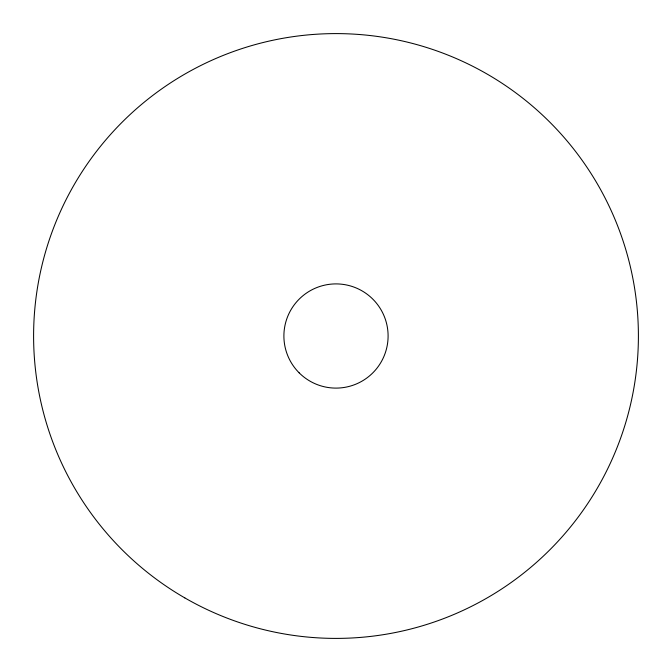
<?xml version="1.0" encoding="UTF-8"?>
<svg xmlns="http://www.w3.org/2000/svg" width="672" height="672" viewBox="0 0 672 672"><rect width="100%" height="100%" fill="white"/><g stroke="black" fill="none" stroke-linecap="round" stroke-linejoin="round"><path stroke-width="1.01" d="M299.158 372.842A52.097 52.097 0 0 0 386.324 349.482A52.097 52.097 0 0 0 322.518 285.676A52.097 52.097 0 0 0 299.158 372.842M184.8 597.887A302.4 302.4 0 0 0 638.4 336A302.4 302.4 0 0 0 184.8 74.113A302.4 302.4 0 0 0 184.8 597.887"/></g></svg>
